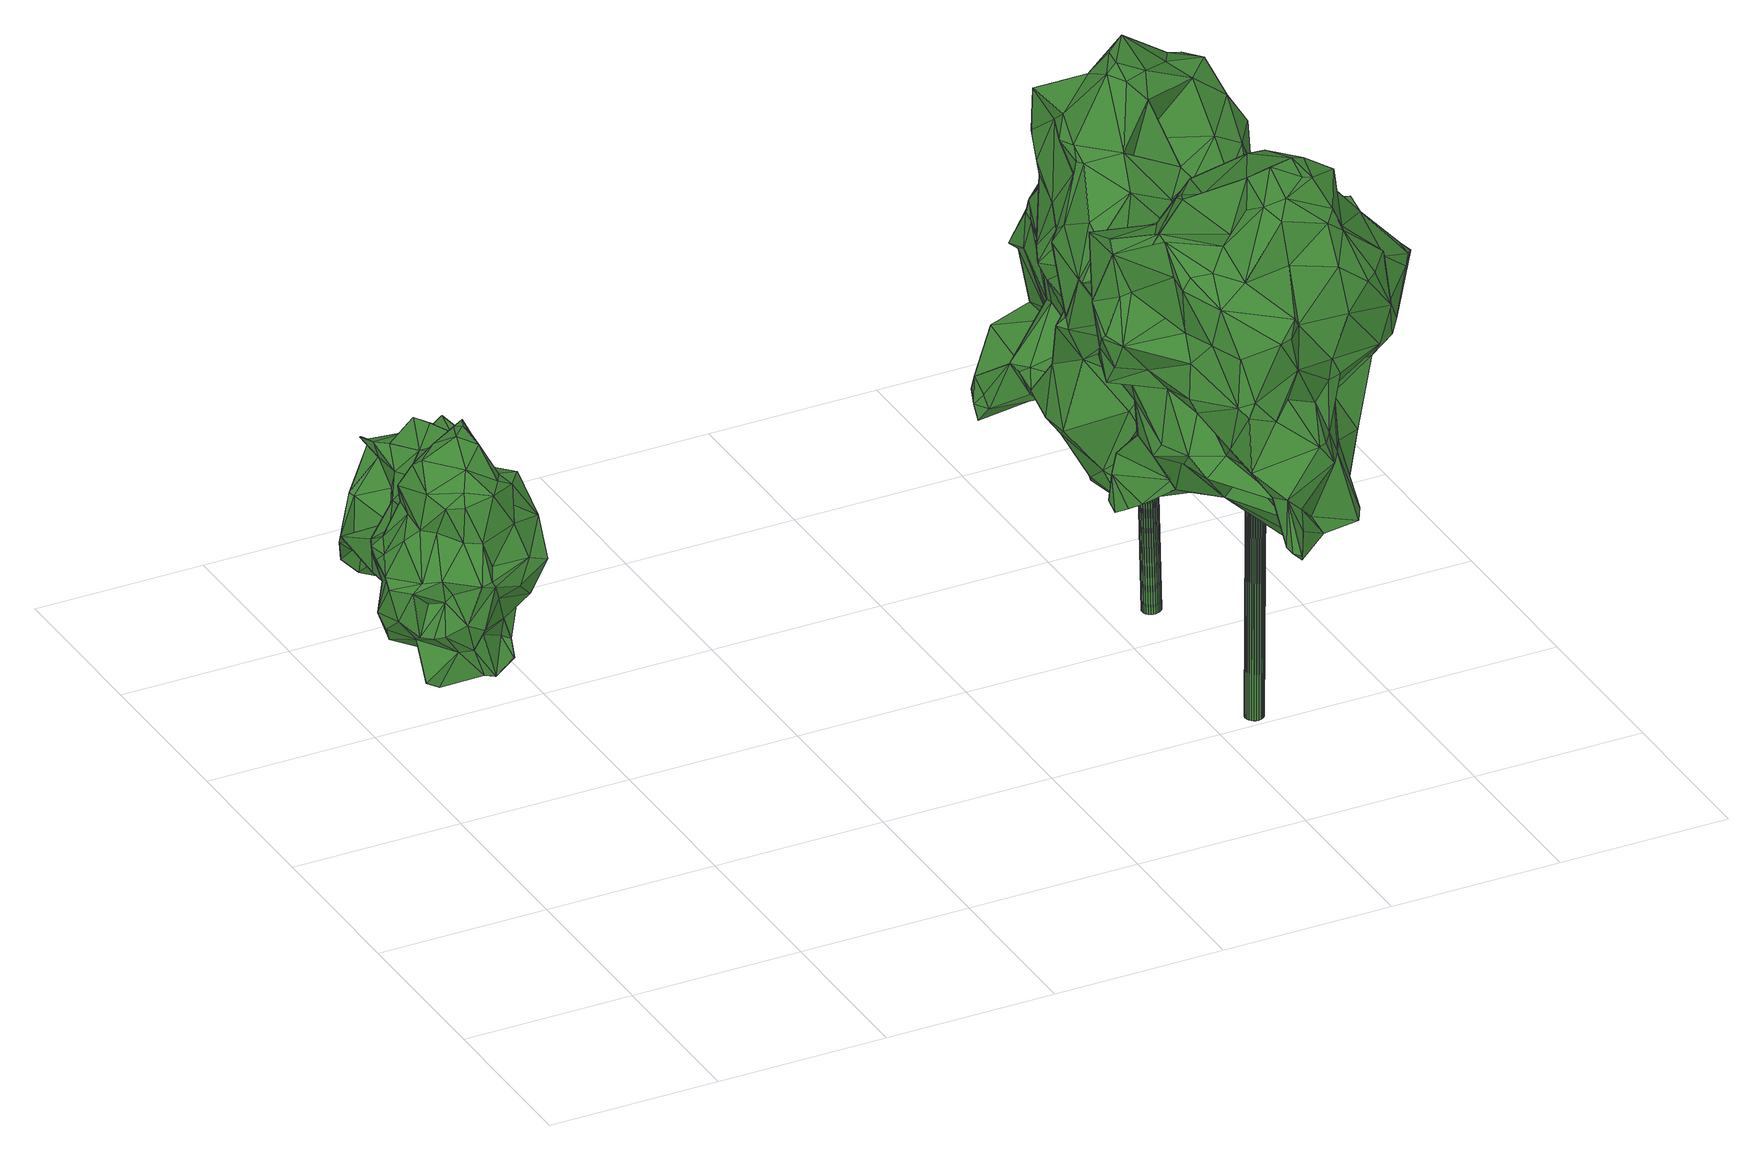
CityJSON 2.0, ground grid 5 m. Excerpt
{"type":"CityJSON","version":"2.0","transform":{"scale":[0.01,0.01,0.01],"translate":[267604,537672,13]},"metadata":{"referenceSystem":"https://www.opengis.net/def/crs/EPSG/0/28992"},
"CityObjects":{
"tree1":{"type":"SolitaryVegetationObject","attributes":{"gtid":432,"crown_width_m":5.98,"crown_median_z":17.49,"crown_r50_m":0.288,"crown_porosity":0.916,"trunk_H_m":4.32,"trunk_DBH_m":0.199,"trunk_radius_m":0.0996,"trunk_base_height_m":13.17,"original_gtid":"433"},"geometry":[{"type":"Solid","lod":"3","boundaries":[[[[0,1,2]],[[3,4,5]],[[6,7,8]],[[9,10,11]],[[12,13,14]],[[15,16,17]],[[18,19,20]],[[21,22,23]],[[24,25,26]],[[27,2,1]],[[28,29,30]],[[31,32,33]],[[34,35,36]],[[37,38,39]],[[40,35,41]],[[42,43,44]],[[45,46,47]],[[48,49,8]],[[23,50,51]],[[52,53,54]],[[52,54,14]],[[55,56,57]],[[58,59,60]],[[61,62,63]],[[64,65,66]],[[67,66,65]],[[68,69,61]],[[70,20,19]],[[71,72,73]],[[74,40,75]],[[33,76,31]],[[77,78,79]],[[80,81,82]],[[41,75,40]],[[83,13,12]],[[84,85,86]],[[87,82,81]],[[88,71,89]],[[81,80,36]],[[47,51,90]],[[91,92,93]],[[94,5,4]],[[24,95,25]],[[96,97,65]],[[97,67,65]],[[98,99,100]],[[19,101,70]],[[18,102,103]],[[104,5,94]],[[102,13,105]],[[106,107,76]],[[48,76,107]],[[108,109,110]],[[111,110,109]],[[111,109,108]],[[112,113,91]],[[30,114,115]],[[116,55,117]],[[118,52,119]],[[84,120,32]],[[121,122,123]],[[77,122,121]],[[63,68,61]],[[124,125,126]],[[20,127,88]],[[86,85,117]],[[13,128,105]],[[117,55,57]],[[30,129,37]],[[63,85,68]],[[117,85,63]],[[127,20,70]],[[130,131,42]],[[130,99,131]],[[49,69,6]],[[66,132,99]],[[133,12,134]],[[47,90,135]],[[47,135,14]],[[84,32,85]],[[124,136,93]],[[91,93,112]],[[75,25,95]],[[75,95,74]],[[87,81,137]],[[138,98,100]],[[138,100,67]],[[115,139,138]],[[103,19,18]],[[21,140,22]],[[106,76,33]],[[141,142,143]],[[9,144,10]],[[9,86,144]],[[70,145,33]],[[57,146,147]],[[146,144,147]],[[145,106,33]],[[148,149,74]],[[150,149,148]],[[145,151,106]],[[105,101,103]],[[57,147,117]],[[103,101,19]],[[0,136,152]],[[105,103,102]],[[101,151,145]],[[101,145,70]],[[153,154,155]],[[156,3,157]],[[158,3,156]],[[159,3,158]],[[160,98,138]],[[63,116,117]],[[161,111,162]],[[149,163,164]],[[149,164,137]],[[64,66,130]],[[165,82,52]],[[165,52,118]],[[62,116,63]],[[56,166,167]],[[20,88,89]],[[20,89,18]],[[73,46,45]],[[168,169,170]],[[22,50,23]],[[49,6,8]],[[171,172,142]],[[173,135,51]],[[174,2,17]],[[17,2,27]],[[131,167,166]],[[99,167,131]],[[175,176,16]],[[175,16,163]],[[177,96,26]],[[59,171,142]],[[59,142,141]],[[113,171,91]],[[178,29,159]],[[178,159,158]],[[66,99,130]],[[171,179,180]],[[181,182,183]],[[184,181,183]],[[134,12,54]],[[185,1,152]],[[186,17,27]],[[86,147,144]],[[187,118,188]],[[116,62,55]],[[189,38,82]],[[77,146,190]],[[77,79,146]],[[68,6,69]],[[104,187,173]],[[191,187,104]],[[118,119,188]],[[104,94,191]],[[192,95,24]],[[192,24,143]],[[193,169,168]],[[189,193,168]],[[140,10,144]],[[158,194,122]],[[158,184,178]],[[111,195,44]],[[44,195,60]],[[44,59,141]],[[60,59,44]],[[85,31,6]],[[85,6,68]],[[55,62,166]],[[83,128,13]],[[137,164,87]],[[196,126,48]],[[80,197,198]],[[52,82,53]],[[156,199,200]],[[53,87,201]],[[53,201,134]],[[137,36,35]],[[8,76,48]],[[72,127,120]],[[148,143,150]],[[37,129,197]],[[165,169,193]],[[165,193,82]],[[156,157,202]],[[203,204,28]],[[168,205,206]],[[136,207,93]],[[151,107,106]],[[186,27,208]],[[191,170,187]],[[170,165,187]],[[146,140,144]],[[209,105,128]],[[185,48,107]],[[121,210,77]],[[37,203,30]],[[28,30,203]],[[25,129,177]],[[211,24,26]],[[58,92,91]],[[65,64,96]],[[66,67,132]],[[163,15,133]],[[82,38,80]],[[51,135,90]],[[47,23,51]],[[21,23,47]],[[85,32,212]],[[58,213,214]],[[58,60,213]],[[170,191,215]],[[171,59,58]],[[171,58,91]],[[124,126,152]],[[153,216,154]],[[153,105,209]],[[153,209,216]],[[115,138,67]],[[217,56,167]],[[218,50,202]],[[51,50,218]],[[117,147,86]],[[200,140,146]],[[163,87,164]],[[161,213,111]],[[11,10,21]],[[99,217,167]],[[14,135,119]],[[127,219,120]],[[32,120,219]],[[47,13,102]],[[173,3,5]],[[173,5,104]],[[72,120,11]],[[140,21,10]],[[220,190,217]],[[118,187,165]],[[187,188,119]],[[80,38,197]],[[37,197,38]],[[9,84,86]],[[202,199,156]],[[174,207,2]],[[0,2,207]],[[101,153,151]],[[151,153,155]],[[87,53,82]],[[96,64,26]],[[155,185,107]],[[155,107,151]],[[42,131,43]],[[17,16,176]],[[186,221,15]],[[87,163,133]],[[28,159,29]],[[134,87,133]],[[162,111,108]],[[119,135,173]],[[45,102,18]],[[45,18,89]],[[47,102,45]],[[186,222,221]],[[223,133,221]],[[52,14,119]],[[187,119,173]],[[185,154,1]],[[133,15,221]],[[223,221,222]],[[224,209,128]],[[224,128,83]],[[165,170,169]],[[160,225,98]],[[178,114,29]],[[189,82,193]],[[217,99,98]],[[190,146,217]],[[49,126,226]],[[48,126,49]],[[227,203,39]],[[139,115,182]],[[176,172,180]],[[72,71,228]],[[220,225,229]],[[98,225,220]],[[217,98,220]],[[184,183,178]],[[160,138,139]],[[111,44,110]],[[230,130,42]],[[25,34,198]],[[201,87,231]],[[173,218,3]],[[232,125,233]],[[226,126,125]],[[232,226,125]],[[179,174,180]],[[150,175,163]],[[223,224,133]],[[0,207,136]],[[93,207,112]],[[179,207,174]],[[123,194,79]],[[122,194,123]],[[186,208,222]],[[113,112,207]],[[171,113,207]],[[171,207,179]],[[177,26,25]],[[115,177,129]],[[115,129,30]],[[200,22,140]],[[93,125,124]],[[162,108,232]],[[110,43,62]],[[215,28,205]],[[123,78,77]],[[11,73,72]],[[142,172,234]],[[142,234,143]],[[172,175,234]],[[224,223,235]],[[204,205,28]],[[57,56,146]],[[217,146,56]],[[71,73,89]],[[224,235,209]],[[230,42,141]],[[230,211,130]],[[56,55,166]],[[141,42,44]],[[93,92,125]],[[58,214,92]],[[92,214,233]],[[213,233,214]],[[200,236,156]],[[79,194,236]],[[159,28,215]],[[29,114,30]],[[191,94,215]],[[218,173,51]],[[218,202,157]],[[3,218,157]],[[136,124,152]],[[237,36,80]],[[160,229,225]],[[134,54,53]],[[54,12,14]],[[190,122,77]],[[196,48,185]],[[146,236,200]],[[79,236,146]],[[237,80,198]],[[211,26,130]],[[172,171,180]],[[155,154,185]],[[92,233,125]],[[17,180,174]],[[17,176,180]],[[209,235,216]],[[222,208,235]],[[223,222,235]],[[1,154,27]],[[208,154,216]],[[216,235,208]],[[186,15,17]],[[189,168,38]],[[38,168,238]],[[105,153,101]],[[233,161,162]],[[60,195,213]],[[213,195,111]],[[213,161,233]],[[108,226,232]],[[200,199,22]],[[234,175,239]],[[234,239,143]],[[123,79,78]],[[206,205,204]],[[204,168,206]],[[203,37,39]],[[197,129,198]],[[170,205,168]],[[170,215,205]],[[73,11,46]],[[192,143,148]],[[163,149,150]],[[192,148,95]],[[74,95,148]],[[39,38,238]],[[121,123,210]],[[199,202,50]],[[73,45,89]],[[134,231,87]],[[24,211,143]],[[34,36,237]],[[130,26,64]],[[230,141,211]],[[143,211,141]],[[74,149,40]],[[77,210,123]],[[172,176,175]],[[15,163,16]],[[177,115,240]],[[177,240,96]],[[115,183,182]],[[61,108,110]],[[110,44,43]],[[131,166,43]],[[25,241,129]],[[198,129,241]],[[198,241,25]],[[226,242,49]],[[69,49,242]],[[33,219,70]],[[127,70,219]],[[149,137,243]],[[243,137,35]],[[243,35,40]],[[9,120,84]],[[11,120,9]],[[76,7,31]],[[143,239,150]],[[31,7,6]],[[14,13,47]],[[33,32,219]],[[108,61,242]],[[137,81,36]],[[8,7,76]],[[220,229,181]],[[190,220,181]],[[83,244,224]],[[83,12,244]],[[181,245,182]],[[133,224,244]],[[133,244,12]],[[139,245,160]],[[182,245,139]],[[75,41,34]],[[114,178,183]],[[114,183,115]],[[160,245,181]],[[160,181,229]],[[75,34,25]],[[122,190,181]],[[122,181,184]],[[184,158,122]],[[237,198,34]],[[134,201,246]],[[246,247,134]],[[196,152,126]],[[185,152,196]],[[69,242,61]],[[208,27,154]],[[21,46,11]],[[21,47,46]],[[166,62,43]],[[149,243,40]],[[226,108,242]],[[175,150,239]],[[62,61,110]],[[34,41,35]],[[201,231,247]],[[246,201,247]],[[247,231,134]],[[72,228,127]],[[127,228,88]],[[71,88,228]],[[227,39,238]],[[67,97,240]],[[67,240,115]],[[97,96,240]],[[227,238,248]],[[232,233,162]],[[168,248,238]],[[204,248,168]],[[227,248,203]],[[203,248,204]],[[85,212,31]],[[31,212,32]],[[159,4,3]],[[159,215,4]],[[94,4,215]],[[199,50,22]],[[156,194,158]],[[0,249,1]],[[152,1,249]],[[152,249,0]],[[156,236,194]],[[67,100,132]],[[99,132,100]],[[250,251,252]],[[250,252,253]],[[253,252,254]],[[253,254,255]],[[252,251,256]],[[252,256,254]],[[254,256,257]],[[254,257,255]],[[256,251,258]],[[256,258,257]],[[257,258,259]],[[257,259,255]],[[258,251,260]],[[258,260,259]],[[259,260,261]],[[259,261,255]],[[260,251,262]],[[260,262,261]],[[261,262,263]],[[261,263,255]],[[262,251,264]],[[262,264,263]],[[263,264,265]],[[263,265,255]],[[264,251,266]],[[264,266,265]],[[265,266,267]],[[265,267,255]],[[266,251,268]],[[266,268,267]],[[267,268,269]],[[267,269,255]],[[268,251,270]],[[268,270,269]],[[269,270,271]],[[269,271,255]],[[270,251,272]],[[270,272,271]],[[271,272,273]],[[271,273,255]],[[272,251,274]],[[272,274,273]],[[273,274,275]],[[273,275,255]],[[274,251,276]],[[274,276,275]],[[275,276,277]],[[275,277,255]],[[276,251,278]],[[276,278,277]],[[277,278,279]],[[277,279,255]],[[278,251,280]],[[278,280,279]],[[279,280,281]],[[279,281,255]],[[280,251,282]],[[280,282,281]],[[281,282,283]],[[281,283,255]],[[282,251,284]],[[282,284,283]],[[283,284,285]],[[283,285,255]],[[284,251,286]],[[284,286,285]],[[285,286,287]],[[285,287,255]],[[286,251,288]],[[286,288,287]],[[287,288,289]],[[287,289,255]],[[288,251,290]],[[288,290,289]],[[289,290,291]],[[289,291,255]],[[290,251,292]],[[290,292,291]],[[291,292,293]],[[291,293,255]],[[292,251,294]],[[292,294,293]],[[293,294,295]],[[293,295,255]],[[294,251,296]],[[294,296,295]],[[295,296,297]],[[295,297,255]],[[296,251,298]],[[296,298,297]],[[297,298,299]],[[297,299,255]],[[298,251,250]],[[298,250,299]],[[299,250,253]],[[299,253,255]]]]}]},
"tree2":{"type":"SolitaryVegetationObject","attributes":{"gtid":159,"crown_width_m":8.08,"crown_median_z":24.18,"crown_r50_m":0.367,"crown_porosity":0.891,"trunk_H_m":11.16,"trunk_DBH_m":0.539,"trunk_radius_m":0.269,"trunk_base_height_m":13.02,"original_gtid":"159"},"geometry":[{"type":"Solid","lod":"3","boundaries":[[[[300,301,302]],[[303,304,305]],[[306,307,308]],[[309,310,311]],[[312,313,314]],[[315,316,317]],[[318,319,320]],[[321,322,323]],[[324,325,326]],[[327,328,305]],[[329,310,330]],[[331,303,305]],[[326,332,324]],[[333,334,335]],[[313,336,337]],[[338,339,333]],[[340,341,342]],[[343,341,340]],[[344,345,346]],[[347,348,349]],[[350,351,352]],[[353,307,306]],[[314,354,355]],[[356,357,358]],[[313,335,314]],[[359,360,361]],[[362,363,364]],[[332,365,366]],[[346,367,344]],[[368,306,330]],[[369,370,363]],[[371,372,317]],[[357,373,358]],[[370,374,363]],[[370,375,374]],[[376,377,378]],[[363,379,369]],[[363,362,379]],[[380,381,382]],[[383,384,321]],[[371,385,386]],[[387,385,371]],[[333,335,313]],[[383,321,323]],[[388,344,389]],[[321,384,390]],[[391,392,393]],[[306,368,353]],[[394,395,396]],[[397,398,399]],[[400,401,402]],[[403,404,405]],[[359,301,300]],[[406,407,408]],[[409,300,410]],[[411,409,410]],[[326,325,412]],[[408,407,413]],[[316,414,318]],[[368,415,386]],[[416,417,418]],[[353,368,386]],[[419,310,329]],[[311,310,419]],[[420,337,421]],[[422,366,365]],[[423,424,425]],[[424,426,427]],[[428,427,426]],[[340,429,365]],[[430,375,431]],[[376,378,432]],[[433,406,323]],[[320,434,435]],[[316,436,317]],[[371,317,436]],[[323,408,383]],[[423,437,375]],[[323,406,408]],[[438,439,440]],[[438,440,342]],[[441,384,383]],[[427,442,425]],[[413,443,441]],[[329,330,306]],[[444,445,446]],[[447,445,444]],[[380,448,449]],[[368,330,310]],[[325,450,451]],[[347,308,307]],[[362,442,452]],[[427,452,442]],[[453,454,455]],[[312,456,313]],[[346,457,367]],[[458,457,346]],[[456,312,459]],[[312,460,459]],[[461,462,463]],[[388,422,344]],[[381,322,390]],[[380,322,381]],[[303,464,304]],[[315,414,316]],[[451,454,453]],[[465,366,422]],[[465,422,388]],[[416,377,376]],[[432,417,376]],[[416,376,417]],[[412,332,326]],[[332,412,365]],[[438,466,439]],[[365,429,422]],[[429,345,422]],[[430,467,375]],[[303,468,469]],[[303,469,470]],[[471,472,473]],[[353,385,307]],[[386,385,353]],[[474,475,476]],[[476,336,456]],[[477,475,474]],[[478,475,477]],[[343,479,331]],[[310,415,368]],[[309,415,310]],[[378,377,480]],[[320,461,318]],[[320,435,461]],[[446,481,360]],[[389,344,482]],[[342,440,483]],[[399,398,419]],[[484,467,443]],[[444,485,447]],[[355,486,356]],[[427,425,424]],[[441,383,408]],[[441,408,413]],[[487,404,379]],[[331,479,488]],[[435,434,489]],[[484,490,491]],[[443,490,484]],[[489,434,471]],[[442,362,364]],[[413,490,443]],[[452,492,493]],[[491,490,350]],[[494,325,451]],[[390,405,381]],[[403,405,390]],[[320,471,434]],[[360,481,495]],[[384,403,390]],[[351,496,463]],[[341,328,438]],[[497,359,498]],[[361,498,359]],[[490,496,499]],[[487,379,500]],[[484,491,467]],[[443,430,431]],[[443,431,501]],[[389,482,352]],[[487,495,481]],[[360,495,361]],[[495,493,361]],[[333,420,338]],[[313,420,333]],[[419,472,311]],[[439,497,502]],[[503,439,502]],[[497,439,359]],[[359,439,466]],[[341,504,328]],[[469,468,505]],[[458,346,345]],[[359,300,409]],[[458,345,483]],[[365,412,479]],[[366,465,332]],[[328,504,305]],[[443,384,441]],[[394,380,382]],[[305,504,331]],[[327,438,328]],[[358,506,356]],[[447,506,373]],[[444,459,485]],[[460,485,459]],[[306,308,399]],[[306,399,329]],[[494,488,325]],[[319,414,372]],[[491,350,352]],[[373,506,358]],[[487,507,404]],[[332,465,508]],[[332,508,324]],[[468,331,488]],[[509,503,483]],[[483,503,426]],[[380,394,448]],[[389,510,388]],[[495,500,362]],[[511,502,497]],[[482,512,491]],[[467,491,512]],[[369,379,403]],[[404,403,379]],[[486,391,393]],[[429,483,345]],[[402,401,322]],[[322,401,323]],[[483,426,424]],[[458,483,424]],[[478,477,302]],[[360,359,409]],[[360,409,446]],[[385,348,347]],[[400,387,401]],[[415,372,371]],[[313,456,336]],[[303,513,464]],[[356,514,357]],[[304,327,305]],[[489,469,435]],[[489,470,469]],[[515,445,447]],[[468,303,331]],[[487,500,495]],[[516,428,517]],[[516,517,418]],[[475,421,518]],[[325,488,479]],[[325,479,412]],[[374,364,363]],[[443,501,384]],[[515,446,445]],[[422,345,344]],[[414,315,372]],[[334,519,472]],[[473,472,519]],[[329,399,419]],[[344,367,482]],[[511,378,502]],[[444,411,459]],[[446,411,444]],[[397,399,391]],[[489,473,470]],[[478,327,304]],[[302,327,478]],[[318,496,316]],[[496,318,461]],[[463,496,461]],[[338,473,339]],[[510,454,451]],[[471,473,489]],[[487,481,515]],[[416,480,377]],[[447,520,506]],[[462,454,463]],[[448,394,349]],[[520,447,485]],[[347,514,308]],[[435,505,521]],[[364,437,442]],[[442,437,425]],[[425,437,423]],[[449,522,387]],[[496,351,499]],[[411,446,409]],[[355,312,314]],[[341,331,504]],[[362,452,495]],[[356,486,393]],[[349,514,347]],[[319,372,309]],[[436,433,387]],[[318,414,319]],[[387,522,385]],[[427,523,492]],[[427,492,452]],[[378,511,524]],[[509,439,503]],[[370,431,375]],[[452,493,495]],[[371,436,387]],[[464,475,478]],[[464,478,304]],[[525,516,524]],[[385,522,348]],[[394,382,395]],[[509,483,440]],[[396,373,357]],[[400,449,387]],[[473,513,470]],[[356,308,514]],[[365,479,343]],[[487,396,507]],[[487,373,396]],[[466,438,327]],[[394,357,514]],[[443,467,430]],[[517,480,416]],[[448,348,449]],[[449,348,522]],[[433,436,406]],[[496,407,316]],[[490,413,407]],[[490,407,496]],[[476,475,336]],[[307,385,347]],[[458,526,527]],[[448,349,348]],[[394,514,349]],[[339,473,519]],[[321,390,322]],[[432,524,417]],[[317,372,315]],[[395,382,381]],[[337,336,475]],[[446,515,481]],[[447,373,515]],[[487,515,373]],[[356,392,308]],[[510,352,351]],[[490,499,350]],[[375,467,423]],[[350,499,351]],[[393,392,356]],[[458,527,457]],[[482,367,457]],[[316,407,436]],[[406,436,407]],[[337,518,421]],[[415,371,386]],[[525,524,511]],[[494,505,488]],[[450,528,451]],[[465,528,450]],[[507,396,395]],[[404,507,395]],[[510,451,528]],[[510,528,388]],[[501,431,529]],[[394,396,357]],[[488,505,468]],[[369,431,370]],[[501,529,384]],[[403,384,529]],[[465,388,528]],[[313,337,420]],[[337,475,518]],[[476,456,474]],[[455,454,462]],[[365,343,340]],[[323,401,433]],[[399,308,392]],[[378,524,432]],[[369,529,431]],[[521,505,494]],[[403,529,369]],[[469,505,435]],[[404,395,405]],[[435,455,462]],[[435,462,461]],[[356,506,355]],[[351,454,510]],[[463,454,351]],[[374,437,364]],[[375,437,374]],[[423,526,424]],[[494,451,453]],[[424,526,458]],[[398,334,419]],[[397,335,334]],[[397,391,335]],[[400,402,322]],[[331,341,343]],[[397,334,398]],[[521,494,455]],[[521,455,435]],[[455,494,453]],[[312,485,460]],[[520,485,312]],[[311,530,309]],[[320,530,471]],[[471,530,472]],[[319,530,320]],[[311,472,530]],[[319,309,530]],[[381,405,395]],[[418,524,516]],[[399,392,391]],[[361,525,498]],[[511,498,525]],[[497,498,511]],[[491,352,482]],[[327,302,301]],[[493,523,525]],[[361,493,525]],[[438,342,341]],[[428,516,523]],[[506,520,355]],[[516,525,523]],[[467,512,423]],[[510,389,352]],[[428,523,427]],[[355,520,312]],[[483,429,531]],[[359,466,301]],[[327,301,466]],[[483,531,342]],[[342,531,340]],[[340,531,429]],[[334,472,419]],[[333,339,519]],[[334,333,519]],[[325,324,508]],[[325,508,450]],[[450,508,465]],[[456,459,411]],[[433,401,387]],[[379,362,500]],[[322,380,400]],[[449,400,380]],[[526,423,512]],[[526,512,527]],[[457,512,482]],[[527,512,457]],[[416,418,517]],[[426,517,428]],[[464,421,475]],[[415,309,372]],[[420,421,338]],[[509,440,439]],[[517,426,503]],[[502,480,503]],[[517,503,480]],[[378,480,502]],[[335,354,314]],[[335,391,354]],[[355,354,486]],[[486,354,391]],[[523,493,492]],[[470,513,303]],[[473,338,513]],[[421,464,513]],[[421,513,338]],[[456,411,410]],[[456,410,474]],[[477,474,410]],[[477,410,302]],[[302,410,300]],[[417,524,418]],[[532,533,534]],[[532,534,535]],[[535,534,536]],[[535,536,537]],[[534,533,538]],[[534,538,536]],[[536,538,539]],[[536,539,537]],[[538,533,540]],[[538,540,539]],[[539,540,541]],[[539,541,537]],[[540,533,542]],[[540,542,541]],[[541,542,543]],[[541,543,537]],[[542,533,544]],[[542,544,543]],[[543,544,545]],[[543,545,537]],[[544,533,546]],[[544,546,545]],[[545,546,547]],[[545,547,537]],[[546,533,548]],[[546,548,547]],[[547,548,549]],[[547,549,537]],[[548,533,550]],[[548,550,549]],[[549,550,551]],[[549,551,537]],[[550,533,552]],[[550,552,551]],[[551,552,553]],[[551,553,537]],[[552,533,554]],[[552,554,553]],[[553,554,555]],[[553,555,537]],[[554,533,556]],[[554,556,555]],[[555,556,557]],[[555,557,537]],[[556,533,558]],[[556,558,557]],[[557,558,559]],[[557,559,537]],[[558,533,560]],[[558,560,559]],[[559,560,561]],[[559,561,537]],[[560,533,562]],[[560,562,561]],[[561,562,563]],[[561,563,537]],[[562,533,564]],[[562,564,563]],[[563,564,565]],[[563,565,537]],[[564,533,566]],[[564,566,565]],[[565,566,567]],[[565,567,537]],[[566,533,568]],[[566,568,567]],[[567,568,569]],[[567,569,537]],[[568,533,570]],[[568,570,569]],[[569,570,571]],[[569,571,537]],[[570,533,572]],[[570,572,571]],[[571,572,573]],[[571,573,537]],[[572,533,574]],[[572,574,573]],[[573,574,575]],[[573,575,537]],[[574,533,576]],[[574,576,575]],[[575,576,577]],[[575,577,537]],[[576,533,578]],[[576,578,577]],[[577,578,579]],[[577,579,537]],[[578,533,580]],[[578,580,579]],[[579,580,581]],[[579,581,537]],[[580,533,532]],[[580,532,581]],[[581,532,535]],[[581,535,537]]]]}]},
"tree3":{"type":"SolitaryVegetationObject","attributes":{"gtid":158,"crown_width_m":8.68,"crown_median_z":23.01,"crown_r50_m":0.357,"crown_porosity":0.895,"trunk_H_m":9.9,"trunk_DBH_m":0.536,"trunk_radius_m":0.268,"trunk_base_height_m":13.11,"original_gtid":"158"},"geometry":[{"type":"Solid","lod":"3","boundaries":[[[[582,583,584]],[[585,586,587]],[[588,589,590]],[[591,592,593]],[[594,595,596]],[[597,598,599]],[[600,601,602]],[[603,604,605]],[[606,607,608]],[[609,610,611]],[[612,613,600]],[[614,615,616]],[[614,616,617]],[[618,619,620]],[[621,622,623]],[[607,624,625]],[[626,627,628]],[[629,630,631]],[[632,598,597]],[[608,607,633]],[[634,635,636]],[[637,638,639]],[[640,641,642]],[[643,616,644]],[[645,646,647]],[[604,648,649]],[[582,584,650]],[[651,652,653]],[[654,655,656]],[[597,657,654]],[[593,645,647]],[[597,654,658]],[[659,660,661]],[[618,662,663]],[[617,616,643]],[[664,665,666]],[[667,668,609]],[[669,670,671]],[[672,673,674]],[[593,675,591]],[[611,676,609]],[[677,678,679]],[[680,681,682]],[[682,681,683]],[[684,685,686]],[[653,687,688]],[[689,690,588]],[[691,692,693]],[[694,695,696]],[[681,697,653]],[[653,688,681]],[[617,698,614]],[[658,664,699]],[[593,700,675]],[[607,625,633]],[[701,702,585]],[[703,636,635]],[[665,654,656]],[[624,704,698]],[[665,664,654]],[[658,654,664]],[[617,643,705]],[[640,642,706]],[[603,594,596]],[[636,703,707]],[[636,707,708]],[[709,710,711]],[[644,616,615]],[[623,712,713]],[[638,713,712]],[[714,715,595]],[[716,668,717]],[[688,673,718]],[[719,720,587]],[[606,608,721]],[[722,677,723]],[[713,710,672]],[[724,704,670]],[[724,670,669]],[[585,725,701]],[[676,701,725]],[[602,691,726]],[[602,726,727]],[[699,652,651]],[[728,630,729]],[[730,731,732]],[[705,698,617]],[[706,733,663]],[[734,735,736]],[[737,738,605]],[[738,603,605]],[[608,720,721]],[[638,712,639]],[[618,739,619]],[[631,686,685]],[[740,741,667]],[[586,703,742]],[[585,702,586]],[[615,743,644]],[[744,745,633]],[[608,633,745]],[[746,747,644]],[[644,747,643]],[[586,702,703]],[[701,703,702]],[[745,720,608]],[[748,640,706]],[[638,711,713]],[[749,635,675]],[[675,635,634]],[[742,703,635]],[[750,751,752]],[[753,708,707]],[[753,707,754]],[[742,587,586]],[[742,719,587]],[[755,620,619]],[[754,756,753]],[[610,757,611]],[[602,758,600]],[[656,687,653]],[[611,756,676]],[[754,676,756]],[[701,676,754]],[[759,614,704]],[[659,760,748]],[[661,760,659]],[[761,762,763]],[[764,765,766]],[[735,655,736]],[[643,767,705]],[[647,646,700]],[[647,700,593]],[[610,690,757]],[[768,710,709]],[[700,769,770]],[[680,582,650]],[[648,771,649]],[[652,666,665]],[[772,732,677]],[[743,773,723]],[[603,738,594]],[[774,634,775]],[[594,714,595]],[[738,714,594]],[[776,777,778]],[[605,604,779]],[[694,729,695]],[[757,758,780]],[[781,758,757]],[[739,782,731]],[[604,603,648]],[[710,673,672]],[[699,666,652]],[[664,666,699]],[[731,782,732]],[[598,783,784]],[[737,605,584]],[[597,599,657]],[[747,767,643]],[[732,785,677]],[[742,635,719]],[[734,786,735]],[[787,633,625]],[[764,788,789]],[[585,587,790]],[[661,660,637]],[[614,669,773]],[[591,774,592]],[[671,791,792]],[[603,596,793]],[[677,785,678]],[[671,777,791]],[[675,794,749]],[[663,662,706]],[[735,795,655]],[[786,795,735]],[[690,796,757]],[[796,781,757]],[[796,758,781]],[[600,613,601]],[[750,717,797]],[[665,653,652]],[[798,799,624]],[[640,750,641]],[[627,671,670]],[[663,733,746]],[[625,751,787]],[[770,769,792]],[[626,704,799]],[[626,799,606]],[[623,622,655]],[[630,728,631]],[[646,800,700]],[[607,606,624]],[[606,798,624]],[[662,761,706]],[[765,764,789]],[[680,682,731]],[[748,709,659]],[[646,686,800]],[[646,645,686]],[[631,800,686]],[[801,757,780]],[[728,792,631]],[[704,614,698]],[[641,705,767]],[[788,708,753]],[[649,771,802]],[[584,583,737]],[[803,746,644]],[[739,785,782]],[[632,804,651]],[[732,782,785]],[[727,766,765]],[[738,737,714]],[[714,583,715]],[[632,651,805]],[[632,805,806]],[[695,722,696]],[[746,807,663]],[[663,807,618]],[[739,618,807]],[[789,808,801]],[[789,801,780]],[[682,683,809]],[[596,630,793]],[[695,810,722]],[[722,810,677]],[[811,719,635]],[[668,610,609]],[[755,718,620]],[[796,690,689]],[[802,806,805]],[[598,632,783]],[[689,812,796]],[[813,812,689]],[[640,760,750]],[[661,814,760]],[[815,816,667]],[[817,816,815]],[[633,815,744]],[[718,762,620]],[[801,611,757]],[[777,749,794]],[[770,794,700]],[[777,794,770]],[[700,794,675]],[[680,650,697]],[[818,819,721]],[[721,778,606]],[[709,820,768]],[[820,763,768]],[[821,822,582]],[[802,771,601]],[[653,665,656]],[[619,682,755]],[[777,671,627]],[[711,710,713]],[[795,823,687]],[[685,684,629]],[[792,824,671]],[[605,779,584]],[[609,825,667]],[[822,730,826]],[[766,726,764]],[[803,644,723]],[[767,642,641]],[[765,789,780]],[[765,780,727]],[[776,749,777]],[[731,730,821]],[[602,727,758]],[[827,758,828]],[[783,632,600]],[[632,612,600]],[[632,806,612]],[[713,672,621]],[[699,804,658]],[[632,658,804]],[[629,793,630]],[[603,793,648]],[[714,737,583]],[[715,583,822]],[[648,629,771]],[[829,771,629]],[[684,829,629]],[[676,725,830]],[[740,725,585]],[[741,740,585]],[[582,822,583]],[[685,629,631]],[[828,812,784]],[[688,734,673]],[[729,824,728]],[[729,831,772]],[[695,729,772]],[[772,810,695]],[[772,677,810]],[[832,826,831]],[[668,667,816]],[[788,775,708]],[[708,775,636]],[[588,690,589]],[[722,773,696]],[[615,614,743]],[[833,709,706]],[[693,726,691]],[[808,756,801]],[[756,611,801]],[[636,775,634]],[[766,727,726]],[[746,834,807]],[[750,760,814]],[[712,835,813]],[[621,672,622]],[[748,706,709]],[[623,654,657]],[[623,655,654]],[[828,758,796]],[[812,828,796]],[[692,829,836]],[[692,836,693]],[[837,805,651]],[[645,593,592]],[[764,726,693]],[[838,589,716]],[[776,819,749]],[[629,648,793]],[[829,691,771]],[[672,736,622]],[[736,655,622]],[[681,680,697]],[[814,839,590]],[[625,752,751]],[[807,840,739]],[[815,667,841]],[[741,585,841]],[[741,841,667]],[[745,744,841]],[[815,841,744]],[[693,592,774]],[[693,842,592]],[[650,779,837]],[[584,779,650]],[[680,731,821]],[[680,821,582]],[[681,688,718]],[[755,681,718]],[[843,818,721]],[[736,844,674]],[[674,734,736]],[[844,672,674]],[[755,682,809]],[[739,840,785]],[[785,840,678]],[[807,678,840]],[[719,843,720]],[[721,720,843]],[[813,835,784]],[[599,784,835]],[[817,787,816]],[[806,802,612]],[[764,774,788]],[[689,712,813]],[[639,712,689]],[[827,828,783]],[[828,784,783]],[[778,721,819]],[[759,669,614]],[[837,649,802]],[[627,626,777]],[[778,777,626]],[[778,626,606]],[[837,802,805]],[[788,774,775]],[[764,693,774]],[[774,591,634]],[[591,675,634]],[[635,749,818]],[[626,628,704]],[[728,824,792]],[[694,696,669]],[[671,694,669]],[[596,845,630]],[[729,630,845]],[[729,694,824]],[[841,585,790]],[[841,790,745]],[[668,816,797]],[[787,751,750]],[[750,814,717]],[[717,814,838]],[[655,795,656]],[[795,687,656]],[[838,716,717]],[[637,711,638]],[[750,797,787]],[[816,787,797]],[[800,769,700]],[[763,820,833]],[[833,820,709]],[[694,671,824]],[[612,846,613]],[[601,613,846]],[[631,769,800]],[[730,732,831]],[[772,831,732]],[[731,682,739]],[[619,739,682]],[[623,713,621]],[[776,778,819]],[[822,826,715]],[[821,730,822]],[[730,831,826]],[[595,826,832]],[[715,826,595]],[[684,836,829]],[[592,836,684]],[[649,779,604]],[[649,837,779]],[[624,698,705]],[[763,718,673]],[[669,696,773]],[[812,813,784]],[[641,752,705]],[[705,752,847]],[[712,623,835]],[[720,745,790]],[[720,790,587]],[[773,743,614]],[[770,791,777]],[[792,791,770]],[[637,639,839]],[[686,645,592]],[[686,592,684]],[[641,750,752]],[[624,847,752]],[[624,705,847]],[[743,723,644]],[[625,624,752]],[[837,848,650]],[[837,651,848]],[[848,653,697]],[[848,651,653]],[[848,697,650]],[[640,748,760]],[[780,758,727]],[[771,691,601]],[[602,601,691]],[[808,789,753]],[[788,753,789]],[[755,809,681]],[[831,845,832]],[[681,809,683]],[[831,729,845]],[[595,845,596]],[[832,845,595]],[[674,673,734]],[[759,704,724]],[[704,628,670]],[[627,670,628]],[[759,724,669]],[[814,590,589]],[[642,733,706]],[[814,589,838]],[[787,817,633]],[[815,633,817]],[[833,706,761]],[[599,835,623]],[[672,844,736]],[[734,687,823]],[[795,786,823]],[[734,823,786]],[[651,804,699]],[[808,753,756]],[[642,767,849]],[[814,661,839]],[[658,632,597]],[[843,719,818]],[[718,763,762]],[[722,723,773]],[[701,754,707]],[[701,707,703]],[[610,589,690]],[[716,589,610]],[[807,834,678]],[[803,834,746]],[[678,834,803]],[[642,849,733]],[[747,849,767]],[[662,618,761]],[[624,799,704]],[[763,833,761]],[[606,799,798]],[[746,733,849]],[[746,849,747]],[[811,635,818]],[[811,818,719]],[[689,839,639]],[[783,600,758]],[[827,783,758]],[[734,688,687]],[[709,711,659]],[[660,711,637]],[[660,659,711]],[[723,677,679]],[[803,679,678]],[[723,679,803]],[[710,768,673]],[[763,673,768]],[[717,668,797]],[[667,825,740]],[[716,610,668]],[[676,825,609]],[[676,830,825]],[[725,825,830]],[[740,825,725]],[[598,784,599]],[[691,829,692]],[[623,657,599]],[[637,839,661]],[[590,839,588]],[[588,839,689]],[[792,769,850]],[[631,850,769]],[[792,850,631]],[[802,846,612]],[[601,846,802]],[[842,836,592]],[[693,836,842]],[[818,749,819]],[[620,762,618]],[[761,618,762]],[[851,852,853]],[[851,853,854]],[[854,853,855]],[[854,855,856]],[[853,852,857]],[[853,857,855]],[[855,857,858]],[[855,858,856]],[[857,852,859]],[[857,859,858]],[[858,859,860]],[[858,860,856]],[[859,852,861]],[[859,861,860]],[[860,861,862]],[[860,862,856]],[[861,852,863]],[[861,863,862]],[[862,863,864]],[[862,864,856]],[[863,852,865]],[[863,865,864]],[[864,865,866]],[[864,866,856]],[[865,852,867]],[[865,867,866]],[[866,867,868]],[[866,868,856]],[[867,852,869]],[[867,869,868]],[[868,869,870]],[[868,870,856]],[[869,852,871]],[[869,871,870]],[[870,871,872]],[[870,872,856]],[[871,852,873]],[[871,873,872]],[[872,873,874]],[[872,874,856]],[[873,852,875]],[[873,875,874]],[[874,875,876]],[[874,876,856]],[[875,852,877]],[[875,877,876]],[[876,877,878]],[[876,878,856]],[[877,852,879]],[[877,879,878]],[[878,879,880]],[[878,880,856]],[[879,852,881]],[[879,881,880]],[[880,881,882]],[[880,882,856]],[[881,852,883]],[[881,883,882]],[[882,883,884]],[[882,884,856]],[[883,852,885]],[[883,885,884]],[[884,885,886]],[[884,886,856]],[[885,852,887]],[[885,887,886]],[[886,887,888]],[[886,888,856]],[[887,852,889]],[[887,889,888]],[[888,889,890]],[[888,890,856]],[[889,852,891]],[[889,891,890]],[[890,891,892]],[[890,892,856]],[[891,852,893]],[[891,893,892]],[[892,893,894]],[[892,894,856]],[[893,852,895]],[[893,895,894]],[[894,895,896]],[[894,896,856]],[[895,852,897]],[[895,897,896]],[[896,897,898]],[[896,898,856]],[[897,852,899]],[[897,899,898]],[[898,899,900]],[[898,900,856]],[[899,852,851]],[[899,851,900]],[[900,851,854]],[[900,854,856]]]]}]}
},
"vertices":[
[98,1426,323],[86,1445,448],[66,1489,345],[368,1891,585],[314,1940,538],[268,1938,567],[402,1389,506],[301,1405,497],[273,1350,485],[370,1605,685],[363,1634,715],[335,1623,748],[174,1737,560],[212,1678,650],[200,1776,620],[106,1664,368],[107,1664,366],[51,1583,329],[223,1593,798],[170,1558,778],[268,1550,830],[366,1696,723],[329,1795,660],[328,1823,711],[313,1842,209],[318,1903,207],[389,1884,250],[50,1514,434],[463,2042,501],[461,2012,487],[381,2053,383],[371,1416,605],[394,1471,691],[305,1405,713],[235,1927,257],[143,1978,258],[161,1918,366],[340,2062,371],[233,2000,419],[309,2004,362],[172,1932,235],[143,1980,257],[388,1612,256],[413,1585,315],[413,1531,197],[295,1640,735],[323,1646,728],[261,1753,681],[242,1349,478],[283,1350,467],[368,1878,668],[295,1856,719],[212,1896,599],[146,1905,492],[226,1847,525],[446,1567,468],[431,1664,438],[449,1602,519],[273,1464,178],[299,1574,175],[406,1501,170],[420,1419,375],[469,1509,345],[479,1446,451],[465,1855,255],[508,1913,198],[476,1840,265],[503,1838,284],[461,1396,482],[367,1371,438],[257,1474,769],[315,1609,838],[329,1583,803],[315,1612,778],[208,1898,232],[205,1928,234],[269,1398,579],[422,1763,402],[349,1741,477],[404,1789,544],[195,1986,404],[135,1946,400],[138,1918,497],[155,1650,589],[431,1514,697],[475,1478,570],[451,1573,662],[79,1852,413],[303,1583,835],[293,1614,819],[226,1852,659],[167,1448,138],[276,1403,169],[209,1420,250],[284,2004,561],[240,1874,226],[472,1929,201],[508,1915,199],[537,1786,380],[445,1753,332],[494,1827,323],[153,1497,710],[189,1651,707],[156,1588,752],[246,1940,606],[127,1616,681],[230,1425,685],[228,1428,577],[349,1434,309],[359,1463,294],[418,1495,300],[385,1461,223],[130,1452,159],[130,1454,158],[420,1967,449],[459,1935,337],[474,1505,455],[484,1509,557],[186,1952,637],[197,1895,649],[368,1501,715],[462,1841,398],[483,1859,442],[357,1845,500],[158,1397,322],[245,1400,256],[212,1375,354],[319,1521,807],[138,1622,628],[363,1993,312],[391,1756,282],[407,1645,321],[501,1838,285],[112,1742,455],[182,1773,470],[224,1853,660],[130,1410,316],[98,1900,363],[493,1829,324],[495,1830,403],[366,1708,603],[323,1646,191],[245,1636,241],[255,1729,221],[406,1631,595],[236,1442,722],[433,1715,513],[436,1623,586],[207,1813,299],[177,1856,304],[188,1775,313],[186,1451,680],[169,1420,412],[136,1501,602],[112,1443,474],[176,1485,591],[457,1855,619],[401,1899,672],[424,1905,520],[390,1970,536],[530,1819,405],[380,1433,181],[360,1470,235],[122,1753,344],[124,1870,370],[210,1955,605],[426,1617,363],[437,1678,413],[306,1999,534],[272,1998,561],[272,2028,570],[190,1555,193],[160,1604,263],[303,1881,662],[61,1553,290],[183,1665,328],[155,1618,306],[421,1941,257],[444,1962,476],[83,1579,239],[84,1581,240],[552,1858,456],[496,1862,435],[502,1891,462],[501,1891,464],[158,1416,482],[77,1580,423],[210,1954,624],[188,1951,638],[228,1902,465],[512,1759,438],[274,2027,571],[253,1815,262],[266,1938,565],[399,1825,553],[407,1500,172],[187,1408,438],[299,2021,344],[304,1961,340],[420,1835,607],[426,1777,582],[126,1870,372],[403,1898,674],[380,2053,385],[364,1969,504],[352,2023,554],[319,2000,537],[130,1513,262],[54,1545,456],[144,1589,603],[353,1878,415],[330,1762,250],[385,1515,621],[382,1434,179],[308,1399,160],[353,2024,556],[98,1520,569],[511,1728,440],[367,1880,667],[344,1459,720],[514,1758,437],[68,1639,463],[61,1610,474],[59,1636,501],[100,1649,515],[531,1817,407],[257,1361,336],[345,1971,357],[322,1580,814],[532,1832,428],[332,1669,317],[179,1765,452],[280,1417,287],[308,1397,161],[222,1639,275],[68,1577,506],[426,1779,580],[193,1897,363],[304,1905,453],[234,1672,318],[460,1916,257],[363,1875,281],[307,1379,411],[161,1888,355],[135,1680,512],[531,1834,427],[164,1899,372],[236,1789,403],[366,1961,497],[137,1458,398],[285,1695,17],[275,1695,17],[285,1698,17],[302,1697,448],[302,1699,448],[292,1697,449],[284,1700,17],[301,1702,448],[282,1702,17],[299,1704,448],[280,1704,17],[297,1705,449],[278,1705,17],[295,1706,449],[275,1705,17],[292,1707,449],[272,1705,17],[289,1706,449],[270,1704,17],[287,1705,449],[268,1702,17],[285,1704,449],[266,1700,17],[283,1702,449],[265,1698,17],[282,1699,449],[265,1695,17],[282,1697,449],[265,1692,17],[282,1694,449],[266,1690,17],[283,1692,449],[268,1688,17],[285,1690,449],[270,1686,17],[287,1688,449],[272,1685,17],[290,1687,449],[275,1685,17],[292,1687,449],[278,1685,17],[295,1687,449],[280,1686,17],[297,1688,449],[282,1688,17],[299,1690,448],[284,1690,17],[301,1692,448],[285,1692,17],[302,1694,448],
[1775,763,1091],[1828,680,1034],[1751,672,1061],[1919,235,1167],[1856,394,1128],[1869,375,1092],[2235,543,1689],[2252,732,1609],[2204,742,1606],[2250,363,1579],[2160,426,1647],[2124,384,1608],[1782,833,1430],[1773,680,1444],[1781,711,1473],[2374,329,1413],[2428,340,1293],[2433,398,1426],[2276,290,1334],[2255,307,1473],[2137,310,1326],[2609,654,1169],[2513,738,1272],[2622,610,1266],[2003,25,800],[1995,95,938],[1986,46,801],[1888,583,1051],[1956,532,1018],[2164,527,1689],[2235,482,1664],[1928,299,1003],[2013,46,776],[1861,548,1529],[2003,485,1511],[1860,578,1538],[1785,663,1320],[1811,647,1334],[1867,454,1426],[1888,453,1462],[2082,293,802],[1989,440,894],[1931,437,840],[2051,245,890],[2264,267,720],[2152,352,650],[2171,386,617],[2267,738,1593],[2346,707,1446],[2314,731,1437],[2304,438,1001],[2253,333,1094],[2277,355,908],[2276,556,1673],[1887,669,1449],[1960,791,1429],[2089,849,1503],[2170,900,1395],[2129,914,1381],[1868,737,941],[1966,823,993],[1960,788,885],[2233,761,945],[2399,820,836],[2327,729,807],[2023,153,768],[2088,142,750],[2246,367,716],[2263,479,1656],[2432,810,935],[2463,744,830],[2363,502,1468],[2301,372,1539],[2103,939,1318],[2386,786,786],[2405,696,800],[1841,799,570],[1867,773,587],[1835,807,684],[2294,807,1016],[2440,857,1328],[2424,877,1287],[2379,864,1301],[2602,639,1141],[2550,721,1117],[2354,570,1567],[2361,545,1620],[2482,628,1414],[2255,190,756],[2284,241,761],[2538,748,1180],[1987,692,1550],[2052,699,1545],[2008,738,1534],[2358,835,1344],[2351,845,1270],[2202,818,1279],[2056,550,1499],[2072,485,1604],[2110,560,1652],[2516,684,1340],[2594,617,1293],[2513,709,1288],[2432,806,1042],[2289,829,1123],[2400,840,1234],[2572,536,1270],[2503,494,1204],[2546,540,1116],[1824,801,1082],[1779,767,1111],[1809,772,1118],[1983,78,805],[2521,519,1084],[2338,300,1410],[2285,403,1594],[1876,803,576],[1875,835,587],[1910,833,595],[2093,428,1638],[1871,515,1434],[1892,489,1272],[2139,300,718],[2253,603,781],[2145,596,634],[2162,659,706],[1989,649,671],[2120,736,721],[1979,779,658],[2104,330,730],[2406,686,882],[2457,733,869],[1838,830,590],[2588,558,1292],[2043,165,1384],[2071,182,1273],[2490,503,1341],[2329,729,804],[1907,499,883],[1856,605,841],[1916,545,833],[2561,600,1096],[2143,690,765],[2500,594,1013],[1882,781,1204],[1953,789,1218],[1892,857,1096],[1947,861,1327],[2400,746,1400],[2484,690,1428],[2044,110,888],[2147,120,998],[2087,761,918],[2132,140,1053],[2180,215,1033],[2151,241,1120],[1749,751,1269],[2246,398,728],[2165,415,601],[1811,777,1284],[1835,787,1334],[2224,286,1210],[2203,263,1163],[2249,286,1158],[1874,421,1217],[2129,148,771],[1870,583,884],[2388,515,860],[1935,202,1147],[1954,203,1190],[1934,249,1304],[2058,174,1435],[2007,365,1460],[1928,352,1404],[1726,652,1214],[1768,610,1200],[1734,644,1223],[1761,645,1118],[1840,607,1110],[1980,154,920],[1893,743,610],[2006,837,1015],[2305,352,766],[2027,524,711],[2405,488,891],[1918,844,1336],[2002,755,1517],[2146,891,1135],[1931,180,993],[2009,161,1377],[2433,465,1070],[2372,427,880],[2056,701,816],[1963,785,884],[2102,119,1059],[2076,820,984],[2389,333,1186],[1883,747,823],[1882,751,824],[2268,429,1091],[2122,766,1021],[2457,735,954],[1955,693,695],[1953,664,681],[1901,371,1080],[2010,190,1124],[2005,875,1379],[2234,843,1169],[2032,78,841],[1922,566,829],[2216,239,953],[1850,809,744],[2274,423,816],[1910,367,1292],[2178,804,1430],[2087,856,1160],[1956,805,644],[1922,739,625],[1902,578,1284],[1946,432,1470],[1927,839,1398],[2071,243,1149],[2345,676,1437],[1990,766,716],[1874,837,688],[1892,838,737],[2188,553,765],[2243,399,730],[2106,174,816],[2452,765,954],[2134,360,1482],[2070,493,798],[2152,545,2],[2125,545,2],[2151,552,2],[2160,550,1117],[2159,557,1117],[2133,550,1117],[2148,559,2],[2156,563,1117],[2144,564,2],[2152,569,1117],[2138,568,2],[2147,573,1117],[2132,571,2],[2140,576,1117],[2125,572,2],[2133,577,1117],[2118,571,2],[2126,576,1117],[2111,568,2],[2120,573,1117],[2106,564,2],[2114,569,1118],[2102,558,2],[2110,563,1118],[2099,552,2],[2107,557,1118],[2098,545,2],[2106,550,1118],[2099,538,2],[2107,543,1118],[2102,531,2],[2110,536,1118],[2106,526,2],[2114,531,1118],[2112,522,2],[2120,526,1118],[2118,519,2],[2126,524,1118],[2125,518,2],[2133,523,1118],[2132,519,2],[2140,524,1118],[2139,522,2],[2147,526,1117],[2144,526,2],[2152,531,1117],[2148,532,2],[2157,536,1117],[2151,538,2],[2159,543,1117],
[1926,1011,612],[1944,891,614],[1873,1005,552],[2074,1217,1754],[2001,1105,1749],[2070,1069,1724],[2094,1570,1173],[2124,1500,1161],[2134,1531,1148],[1808,886,1423],[1753,839,1288],[1807,825,1395],[1909,859,600],[2002,793,685],[1950,811,743],[1860,1393,709],[1941,1398,863],[1954,1427,835],[1900,1284,943],[1880,1082,937],[1844,1201,1071],[1858,900,641],[1767,971,741],[1858,977,580],[2321,1000,1470],[2382,1087,1476],[2316,1078,1578],[2092,1392,1476],[2049,1420,1344],[1919,1404,1405],[1818,1249,784],[1979,1182,868],[2511,950,1109],[2540,978,1025],[2581,1024,1092],[2579,1027,1190],[2418,1260,641],[2351,1193,591],[2301,1285,578],[2016,1585,754],[2029,1626,698],[1985,1578,765],[2400,1105,1339],[2430,1264,1377],[2289,882,1353],[2257,823,1310],[2301,851,1310],[1811,925,982],[1952,816,920],[1885,834,1056],[1786,1305,774],[2348,1248,1519],[1860,1019,1522],[1953,967,1556],[1860,1078,1547],[2158,1645,920],[2132,1650,909],[2115,1643,955],[2429,1403,1028],[2480,1272,1149],[2467,1299,946],[2648,1109,1026],[2555,1001,979],[1747,807,1295],[1778,789,1300],[1775,791,1306],[1745,912,784],[1750,1024,767],[1911,1164,692],[1756,1366,610],[1738,1395,565],[1936,1390,592],[1878,1598,713],[2017,1631,682],[1914,1525,641],[1977,1453,781],[1756,1454,664],[2236,1562,959],[2236,1592,962],[2251,1614,1016],[2427,1283,735],[2475,1244,756],[1765,1487,607],[1795,1496,593],[1774,1488,593],[2155,1368,1536],[2205,1431,1372],[2312,876,1088],[2357,870,1266],[2265,845,1159],[2067,1579,665],[2147,1476,577],[2135,1535,568],[1933,888,1480],[1924,1349,1574],[2395,876,841],[2354,1107,820],[2409,967,927],[2074,1126,686],[2068,1284,604],[2194,1108,658],[2138,1170,740],[1757,906,1099],[1857,843,1076],[1847,831,1135],[1999,1455,633],[2125,1370,586],[2046,1608,1130],[2048,1531,1208],[1817,1029,1095],[1788,960,1113],[1778,1044,1288],[2313,826,994],[2324,829,941],[2341,842,999],[1979,1276,633],[2477,1023,1214],[1738,1422,601],[1874,811,1343],[1962,1192,1680],[2017,1178,1736],[1962,1086,1733],[2432,900,1274],[2551,1148,1215],[2401,1356,875],[1889,1194,1574],[1848,1137,1535],[2277,1435,814],[2184,1438,772],[2146,1562,911],[1949,1575,943],[2093,1519,850],[1920,858,601],[1969,863,637],[2081,1327,1228],[2219,1313,1205],[2239,1332,594],[2050,1016,1668],[2210,1070,1664],[2236,993,1518],[2416,863,896],[2478,948,961],[2354,907,1236],[2015,1219,1650],[1860,1081,1165],[1833,1233,1110],[1971,826,973],[2139,841,915],[2210,922,742],[2178,1044,583],[2324,923,670],[2485,1257,883],[2130,1505,544],[2138,1612,554],[2142,1613,556],[1888,863,562],[1886,861,565],[2361,1135,594],[2081,1202,1630],[2173,1244,1631],[1999,1045,1723],[2502,950,1001],[2275,1265,1622],[2279,1140,1672],[2607,1111,877],[2644,1116,983],[2341,1447,999],[2055,893,1424],[2380,1424,1194],[2395,1376,1321],[2393,1289,1288],[1894,1259,1523],[1872,1340,1581],[2271,1273,575],[1881,1365,1436],[1922,1368,1272],[1873,1301,1108],[2411,963,1215],[2311,1472,1028],[2388,1289,730],[2263,1305,648],[2249,1404,731],[1813,1086,1295],[1882,1172,1275],[1898,1165,1225],[2567,1199,1095],[2221,1432,765],[2005,916,1224],[2043,863,1305],[1784,1053,907],[2275,916,831],[2409,921,990],[1799,1012,1352],[1852,1048,1513],[2169,936,1408],[2220,826,1315],[2246,931,1426],[1862,1131,716],[1850,1275,1136],[1924,1366,1270],[2327,1012,629],[1915,1342,919],[1932,1511,982],[2344,986,663],[2131,1584,568],[2384,1400,1360],[1861,1081,1458],[1849,1180,1318],[2171,1151,1682],[2206,924,1206],[2095,860,1129],[1906,843,839],[2055,865,1342],[2064,1579,662],[1931,1478,1149],[2292,1395,1350],[2332,1087,1296],[2365,932,1266],[1864,827,1172],[1880,1318,1325],[1782,1176,761],[2469,1039,945],[1755,1395,639],[1797,1206,729],[1780,1237,786],[2450,1193,769],[1867,1306,1377],[2228,1308,648],[2401,846,853],[2005,1016,1509],[1925,1484,1107],[1923,1579,963],[2264,1474,1105],[2263,1305,1557],[2269,1410,1387],[2278,1350,1393],[2120,965,1470],[2145,941,1439],[2259,1427,770],[2081,965,703],[2054,922,679],[2127,1524,563],[2182,877,982],[2110,1263,1488],[2130,806,681],[1965,1341,1054],[1926,1455,1095],[1738,942,1095],[1973,1212,1533],[2185,852,757],[2130,802,682],[2361,1294,755],[2440,1174,829],[1947,1573,944],[1767,940,1114],[1813,1191,717],[2141,1392,1126],[2178,1613,1038],[2302,1102,683],[2224,1248,1644],[1790,854,1284],[2077,1104,1495],[2135,1584,569],[2015,874,862],[1887,1048,820],[2394,1230,1170],[1880,1327,674],[2476,1208,944],[1984,978,1096],[2152,1144,11],[2125,1145,11],[2151,1151,11],[2139,1168,1002],[2139,1175,1001],[2112,1169,1001],[2149,1158,11],[2136,1182,1001],[2144,1164,11],[2132,1187,1001],[2139,1168,11],[2127,1192,1001],[2133,1171,10],[2120,1194,1001],[2126,1172,10],[2113,1196,1000],[2119,1171,10],[2106,1195,1000],[2112,1169,10],[2100,1192,1000],[2107,1164,10],[2094,1188,1000],[2102,1159,10],[2090,1183,1000],[2099,1153,10],[2087,1176,1001],[2098,1146,11],[2086,1169,1001],[2099,1139,11],[2086,1162,1001],[2101,1132,11],[2089,1156,1001],[2106,1126,11],[2093,1150,1001],[2111,1122,11],[2099,1146,1002],[2117,1119,11],[2105,1143,1002],[2124,1118,12],[2112,1142,1002],[2131,1119,12],[2119,1143,1002],[2138,1121,12],[2125,1145,1002],[2143,1126,12],[2131,1149,1002],[2148,1131,12],[2135,1155,1002],[2151,1138,11],[2138,1161,1002]
]}
